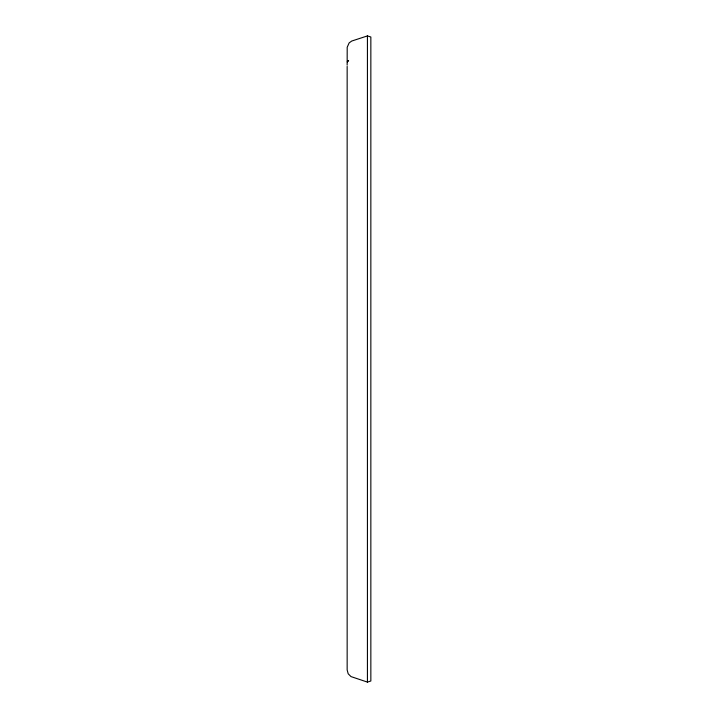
<?xml version="1.0" encoding="UTF-8"?>
<svg xmlns="http://www.w3.org/2000/svg" width="718" height="718" viewBox="0 0 718 718"><rect width="100%" height="100%" fill="white"/><g stroke="black" fill="none" stroke-linecap="round" stroke-linejoin="round"><path stroke-width="1.08" d="M348.185 60.949L348.625 60.716A7.692 3.186 0 0 0 347.324 61.927L347.324 61.748M347.153 66.406L347.153 669.939L348.185 673.78L351.003 676.598L367.428 682.1L370.847 680.996L370.847 37.013L367.428 35.909L351.721 41.043L349.127 42.927L347.198 47.262L347.153 65.132M367.428 35.909L367.428 682.1"/></g></svg>
